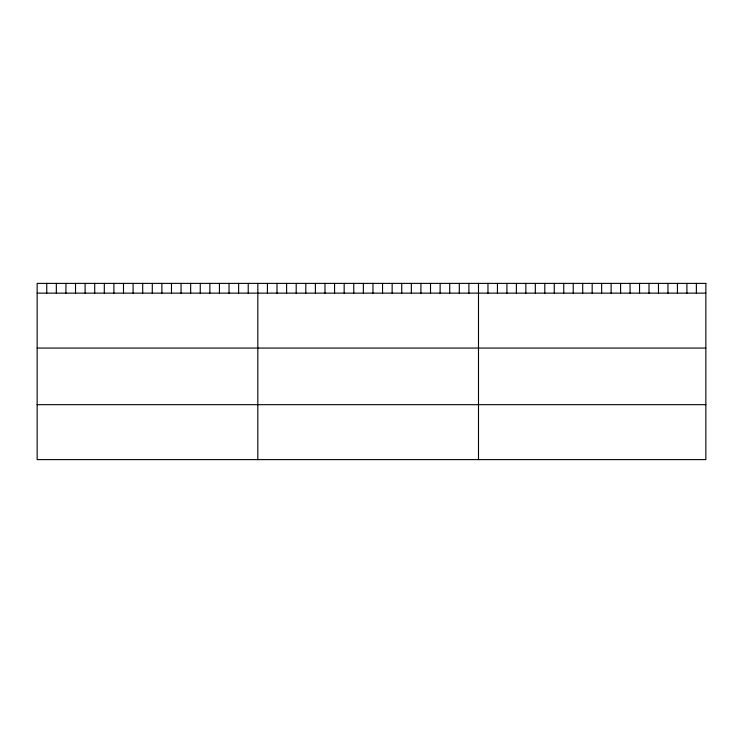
<?xml version="1.0" encoding="UTF-8"?>
<svg xmlns="http://www.w3.org/2000/svg" width="743" height="743" viewBox="0 0 743 743"><rect width="100%" height="100%" fill="white"/><g stroke="black" fill="none" stroke-linecap="round" stroke-linejoin="round"><path stroke-width="1.11" d="M37.15 293.132L705.85 293.132M37.15 348.068L705.85 348.068M37.15 404.675L705.85 404.675M696.377 283.389L696.377 293.132M686.904 283.389L686.904 293.132M677.43 283.389L677.43 293.132M667.957 283.389L667.957 293.132M658.484 283.389L658.484 293.132M649.01 283.389L649.01 293.132M639.537 283.389L639.537 293.132M630.064 283.389L630.064 293.132M620.591 283.389L620.591 293.132M611.117 283.389L611.117 293.132M601.644 283.389L601.644 293.132M592.171 283.389L592.171 293.132M582.698 283.389L582.698 293.132M573.225 283.389L573.225 293.132M563.751 283.389L563.751 293.132M554.278 283.389L554.278 293.132M544.805 283.389L544.805 293.132M535.332 283.389L535.332 293.132M525.858 283.389L525.858 293.132M516.385 283.389L516.385 293.132M506.912 283.389L506.912 293.132M497.438 283.389L497.438 293.132M487.965 283.389L487.965 293.132M478.492 283.389L478.492 459.611M468.898 283.389L468.898 293.132M459.304 283.389L459.304 293.132M449.71 283.389L449.71 293.132M440.116 283.389L440.116 293.132M430.522 283.389L430.522 293.132M420.928 283.389L420.928 293.132M411.334 283.389L411.334 293.132M401.74 283.389L401.74 293.132M392.146 283.389L392.146 293.132M382.552 283.389L382.552 293.132M372.958 283.389L372.958 293.132M363.355 283.389L363.355 293.132M353.761 283.389L353.761 293.132M344.167 283.389L344.167 293.132M334.573 283.389L334.573 293.132M324.979 283.389L324.979 293.132M315.385 283.389L315.385 293.132M305.791 283.389L305.791 293.132M296.197 283.389L296.197 293.132M286.603 283.389L286.603 293.132M277.009 283.389L277.009 293.132M267.415 283.389L267.415 293.132M257.821 283.389L257.821 459.611M248.227 283.389L248.227 293.132M238.633 283.389L238.633 293.132M229.039 283.389L229.039 293.132M219.445 283.389L219.445 293.132M209.851 283.389L209.851 293.132M200.257 283.389L200.257 293.132M190.663 283.389L190.663 293.132M181.069 283.389L181.069 293.132M171.475 283.389L171.475 293.132M161.881 283.389L161.881 293.132M152.287 283.389L152.287 293.132M142.684 283.389L142.684 293.132M133.09 283.389L133.09 293.132M123.496 283.389L123.496 293.132M113.902 283.389L113.902 293.132M104.308 283.389L104.308 293.132M94.714 283.389L94.714 293.132M85.12 283.389L85.12 293.132M75.526 283.389L75.526 293.132M65.932 283.389L65.932 293.132M56.338 283.389L56.338 293.132M46.744 283.389L46.744 293.132M705.85 283.389L37.15 283.389L37.15 459.611L705.85 459.611L705.85 283.389"/></g></svg>
